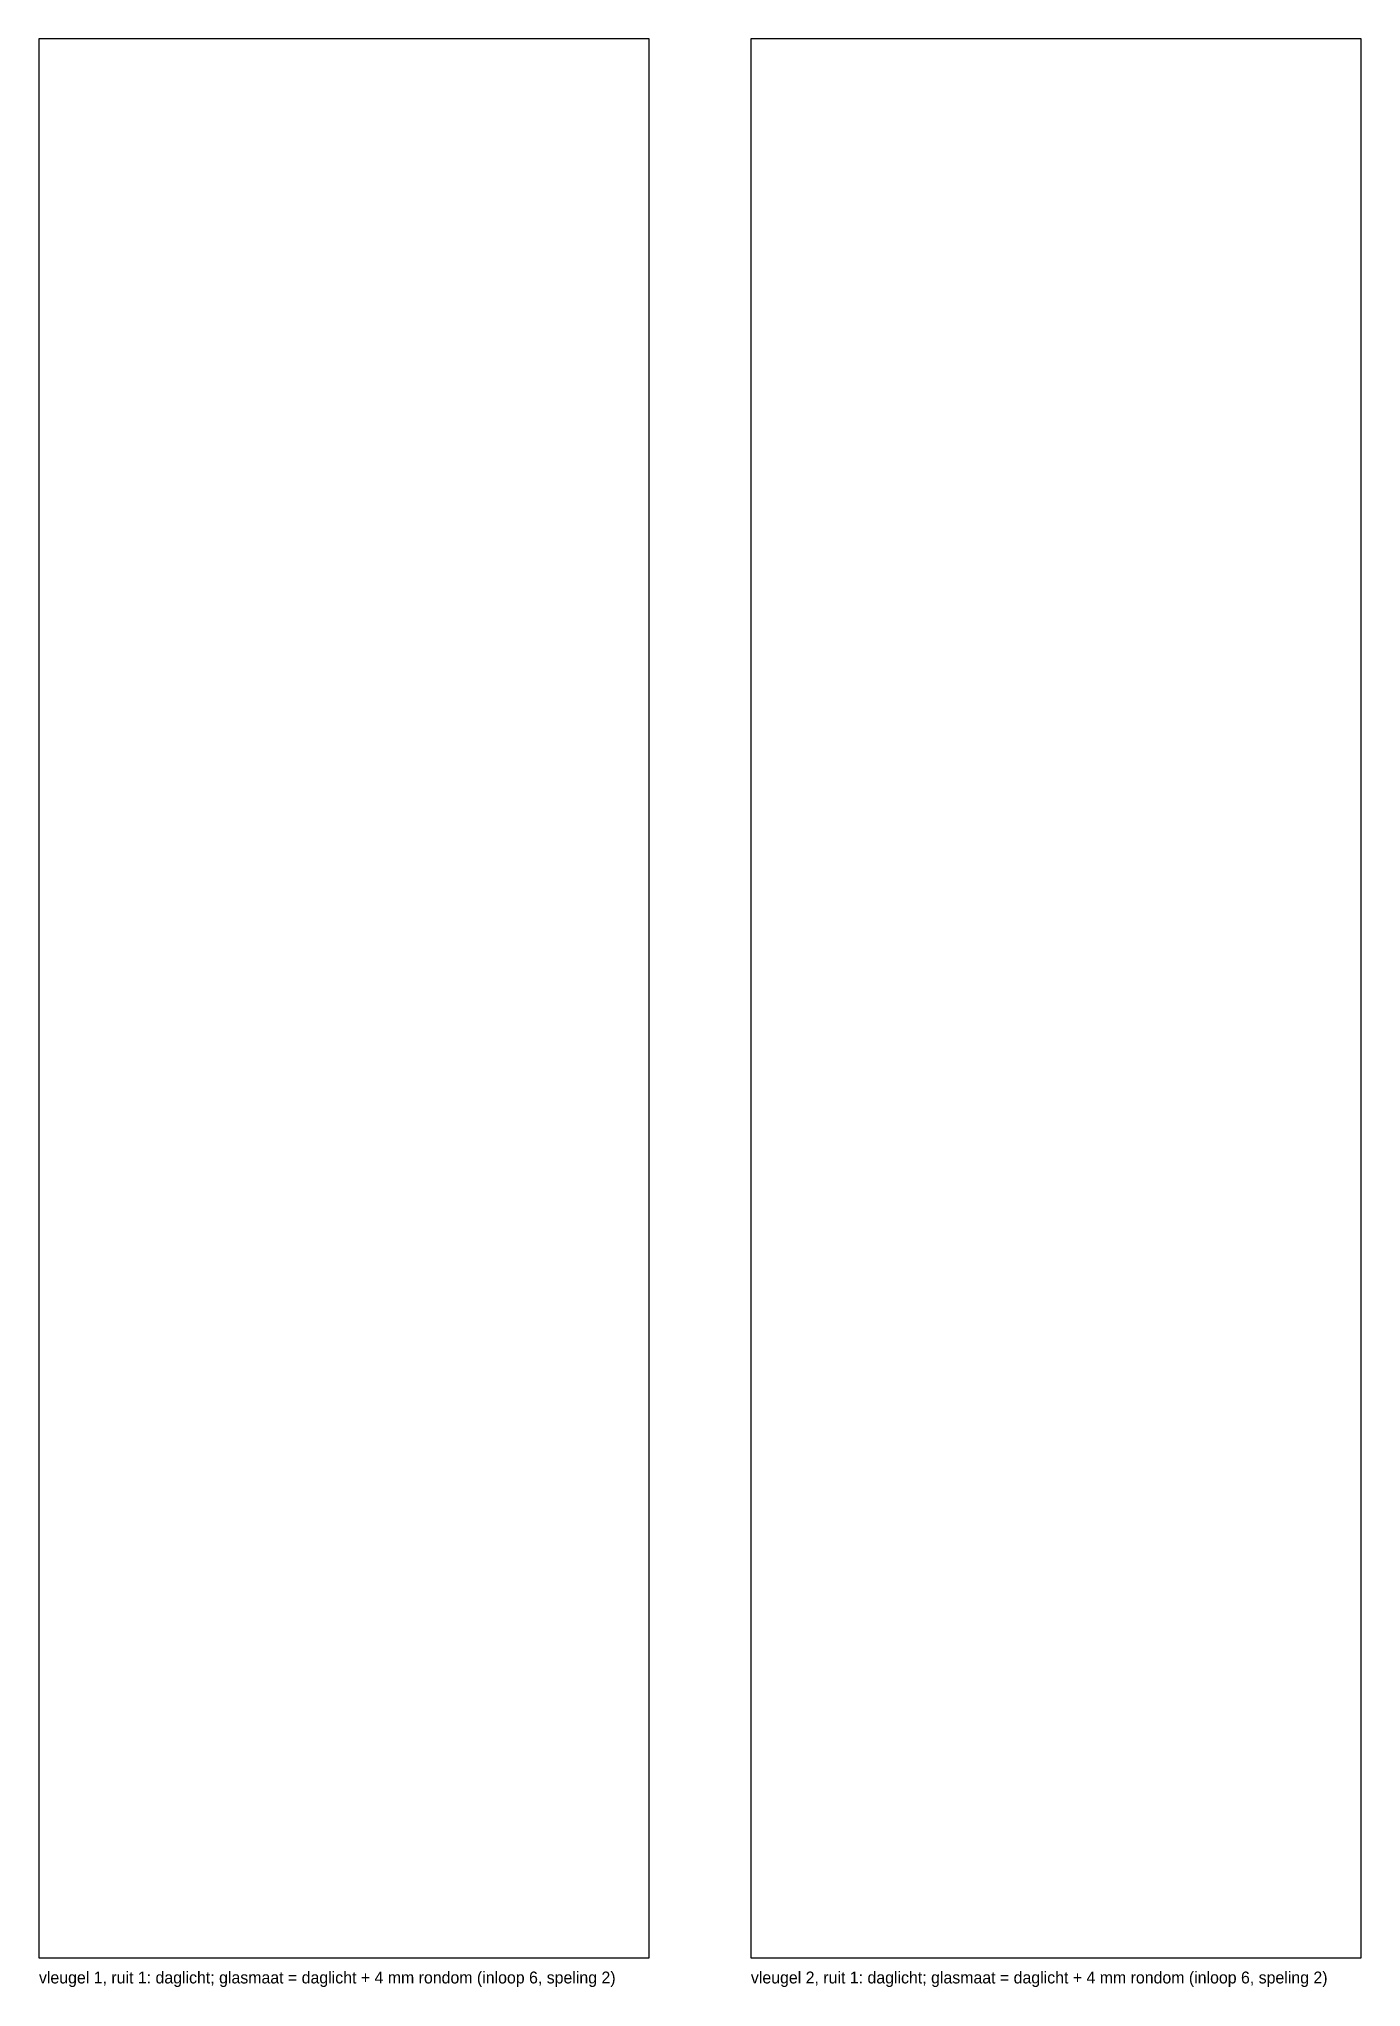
# Model space of a CAD drawing. Header units: millimetres. Extents: x 0 to 1558, y -34 to 2261.
import ezdxf

# ---------------------------------------------------------------- set-up
doc = ezdxf.new("R2010")
doc.units = ezdxf.units.MM

msp = doc.modelspace()

# ---------------------------------------------------------------- linework, layer by layer
at = {"layer": 'DAGLICHT'}
for p, q in [((719, 2261), (0, 2261)), ((0, 2261), (0, 0)), ((719, 0), (719, 2261)), ((1558, 2261), (839, 2261)), ((839, 2261), (839, 0)), ((1558, 0), (1558, 2261)), ((0, 0), (719, 0)), ((839, 0), (1558, 0))]:
    msp.add_line(p, q, dxfattribs=at)

# ---------------------------------------------------------------- texts
at = {"layer": 'TEKST'}
for s, p in [('vleugel 1, ruit 1: daglicht; glasmaat = daglicht + 4 mm rondom (inloop 6, speling 2)', (0, -30)), ('vleugel 2, ruit 1: daglicht; glasmaat = daglicht + 4 mm rondom (inloop 6, speling 2)', (839, -30))]:
    msp.add_text(s, height=14, dxfattribs=at).set_placement(p)

doc.saveas('drawing.dxf')
